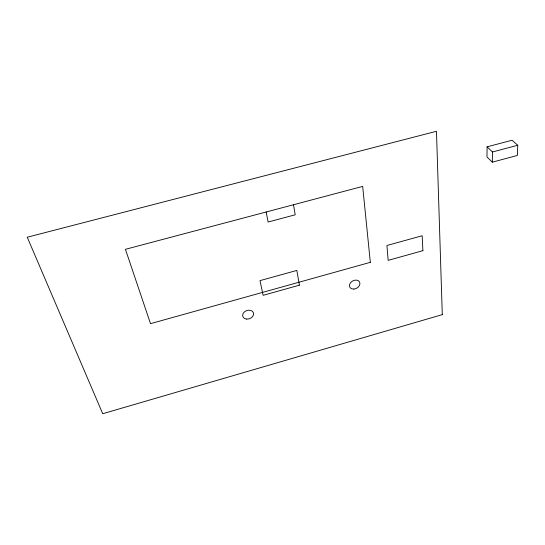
<?xml version="1.0" encoding="UTF-8"?>
<svg xmlns="http://www.w3.org/2000/svg" width="545" height="545" viewBox="0 0 545 545"><rect width="100%" height="100%" fill="white"/><g stroke="black" fill="none" stroke-linecap="round" stroke-linejoin="round"><path stroke-width="0.82" d="M487.094 146.837L486.964 156.946L492.319 162.158L517.348 155.468L517.75 145.27L512.068 140.242L487.094 146.837L492.496 151.966L492.319 162.158M492.496 151.966L517.75 145.27M266.171 211.991L268.113 222.026L295.199 214.798L293.517 204.736M442.288 314.622L102.726 413.723L27.25 237.225L436.47 131.277L442.288 314.622M370.328 262.336L150.509 323.655L125.432 249.317L362.67 186.397L370.328 262.336M299.409 285.178L263.126 295.315L259.992 280.627L296.834 270.429L299.409 285.178M422.893 250.666L388.156 260.374L386.923 245.495L422.171 235.74L422.893 250.666M353.93 289.075A5.532 4.162 -28.4 0 0 359.577 281.983A5.532 4.162 -28.4 0 0 350.571 282.698A5.532 4.162 -28.4 0 0 353.93 289.075M246.606 319.097A5.648 4.312 -19.4 0 0 253.466 312.837A5.648 4.312 -19.4 0 0 244.283 312.006A5.648 4.312 -19.4 0 0 246.606 319.097"/></g></svg>
